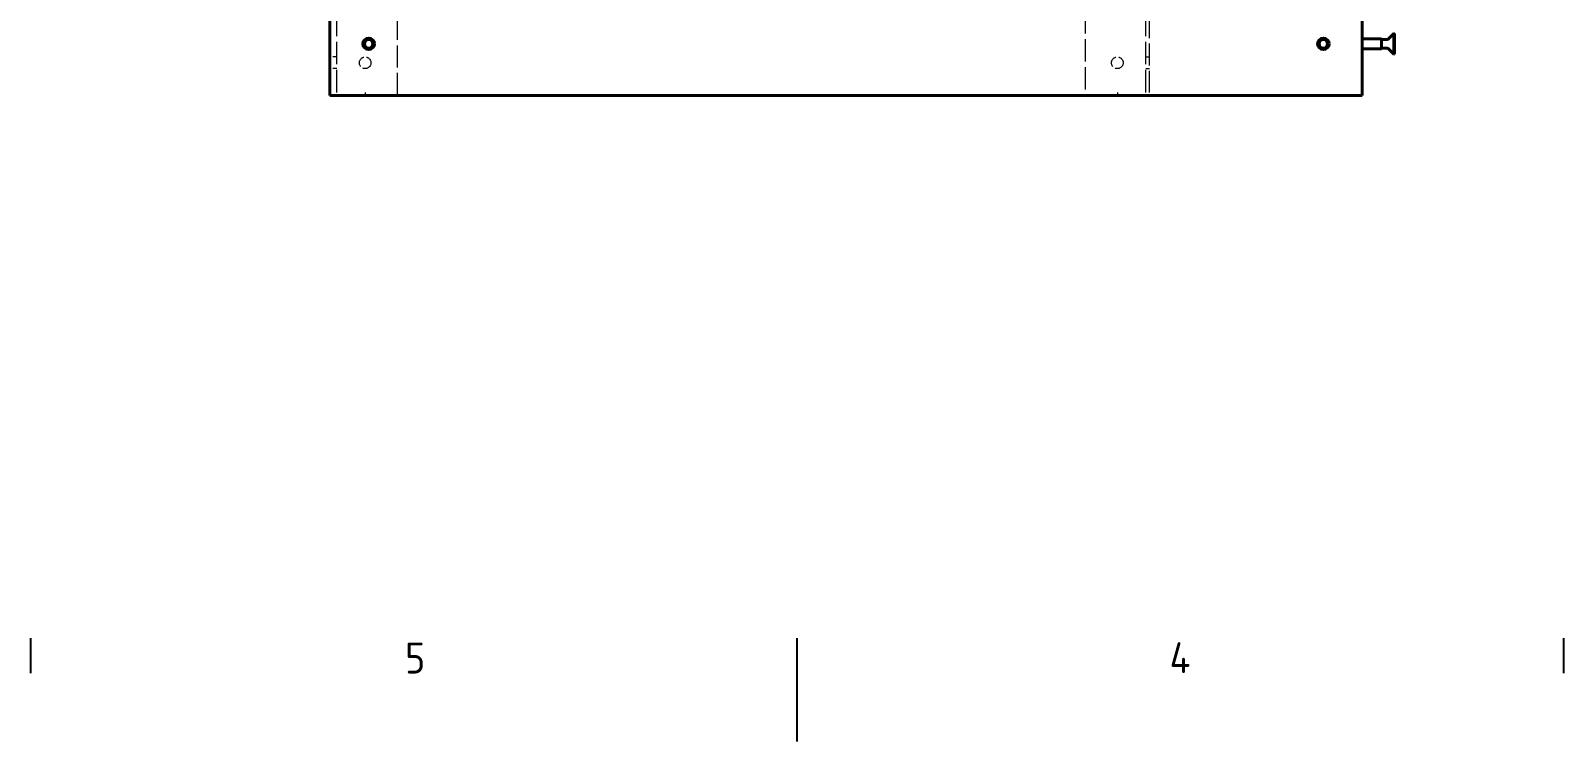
# Model space of a CAD drawing. Header units: millimetres. Extents: x 0 to 4752, y 0 to 3360.
# Drawn here: x 1782 to 2970, y 0 to 551 of the extents above; entities that cross this region are included whole.
import ezdxf

# ---------------------------------------------------------------- set-up
doc = ezdxf.new("R2010")
doc.units = ezdxf.units.MM
doc.header["$LTSCALE"] = 8
doc.linetypes.add('DASHED', pattern=[0.2067, 0.1654, -0.0413])
doc.layers.get('0').update_dxf_attribs({"color": 3, "lineweight": 25})
for name, color, linetype, lineweight in [('가려진 것(ISO)', 2, 'DASHED', 18), ('가시적인 것(ISO)', 3, 'Continuous', 40), ('경계(ISO)', 7, 'Continuous', 25)]:
    doc.layers.add(name, color=color, linetype=linetype, lineweight=lineweight)
doc.styles.add('문자 텍스트_PSTEK_POSCO', font='isocp.shx')

# ---------------------------------------------------------------- blocks, each defined once
blk = doc.blocks.new('경계 Default Border')
at = {"layer": '경계(ISO)'}
for p, q in [((222.75, 10), (222.75, 6.6)), ((371.25, 10), (371.25, 6.6))]:
    blk.add_line(p, q, dxfattribs=at)
at = {"layer": '경계(ISO)', "flags": 128}
blk.add_lwpolyline([(297, 0), (297, 10)], dxfattribs=at)
at = {"layer": '경계(ISO)', "color": 2, "char_height": 3, "attachment_point": 7, "style": '문자 텍스트_PSTEK_POSCO'}
for s, insert in [('5', (259.02, 6.57)), ('4', (333.1, 6.6))]:
    blk.add_mtext(s, dxfattribs=dict(at, insert=insert))

msp = doc.modelspace()

# ---------------------------------------------------------------- linework, layer by layer
at = {"layer": '가려진 것(ISO)', "ltscale": 13.215807}
for p, q in [((2019.3, 502.8), (2019.3, 1398.8)), ((2646.3, 502.8), (2646.3, 1398.8))]:
    msp.add_line(p, q, dxfattribs=at)
at = {"layer": '가려진 것(ISO)', "ltscale": 12.929942}
msp.add_line((2066.3, 500.8), (2066.3, 1398.8), dxfattribs=at)
at = {"layer": '가려진 것(ISO)', "ltscale": 13.112804}
msp.add_line((2599.3, 565.9), (2599.3, 500.8), dxfattribs=at)
at = {"layer": '가려진 것(ISO)', "ltscale": 12.709643}
msp.add_line((2649.3, 502.8), (2649.3, 565.9), dxfattribs=at)
at = {"layer": '가려진 것(ISO)', "ltscale": 0.714161}
for p, q in [((2019.3, 530.3), (2016.3, 530.3)), ((2646.3, 530.3), (2649.3, 530.3)), ((2019.3, 521.3), (2016.3, 521.3)), ((2646.3, 521.3), (2649.3, 521.3))]:
    msp.add_line(p, q, dxfattribs=at)
at = {"layer": '가려진 것(ISO)', "ltscale": 0.476074}
for p, q in [((2041.3, 502.8), (2041.3, 500.8)), ((2624.3, 502.8), (2624.3, 500.8))]:
    msp.add_line(p, q, dxfattribs=at)
at = {"layer": '가려진 것(ISO)', "ltscale": 5.952077}
for p, q in [((2066.3, 500.8), (2041.3, 500.8)), ((2624.3, 500.8), (2599.3, 500.8))]:
    msp.add_line(p, q, dxfattribs=at)
at = {"layer": '가려진 것(ISO)', "ltscale": 6.731654}
for centre in [(2041.3, 525.8), (2624.3, 525.8)]:
    msp.add_circle(centre, 4.5, dxfattribs=at)
at = {"layer": '가시적인 것(ISO)'}
for p, q in [((2014, 500.5), (2014, 1400.5)), ((2814, 500.5), (2814, 1400.5)), ((2834.1, 544.1), (2838.6, 548.5)), ((2838.6, 548.5), (2838.6, 532.5)), ((2839, 548.5), (2838.6, 548.5)), ((2839, 548.5), (2839, 532.5)), ((2814, 544.5), (2829, 544.5)), ((2814, 536.5), (2829, 536.5)), ((2829, 536.5), (2829, 544.5)), ((2829, 543.9), (2833.5, 543.9)), ((2829, 537.2), (2833.5, 537.2)), ((2834.1, 537), (2838.6, 532.5)), ((2839, 532.5), (2838.6, 532.5)), ((2014, 500.5), (2814, 500.5))]:
    msp.add_line(p, q, dxfattribs=at)
for centre, radius in [((2044, 540.5), 4.5), ((2044, 540.5), 3.32), ((2784, 540.5), 4.5), ((2784, 540.5), 3.32)]:
    msp.add_circle(centre, radius, dxfattribs=at)
for centre, start, end in [((2833.5, 544.7), 270, 315), ((2833.5, 536.4), 45, 90)]:
    msp.add_arc(centre, 0.8, start, end, dxfattribs=at)

# ---------------------------------------------------------------- block references
at = {"xscale": 8, "yscale": 8, "zscale": 8}
msp.add_blockref('경계 Default Border', (0, 0), dxfattribs=at)

doc.saveas('drawing.dxf')
